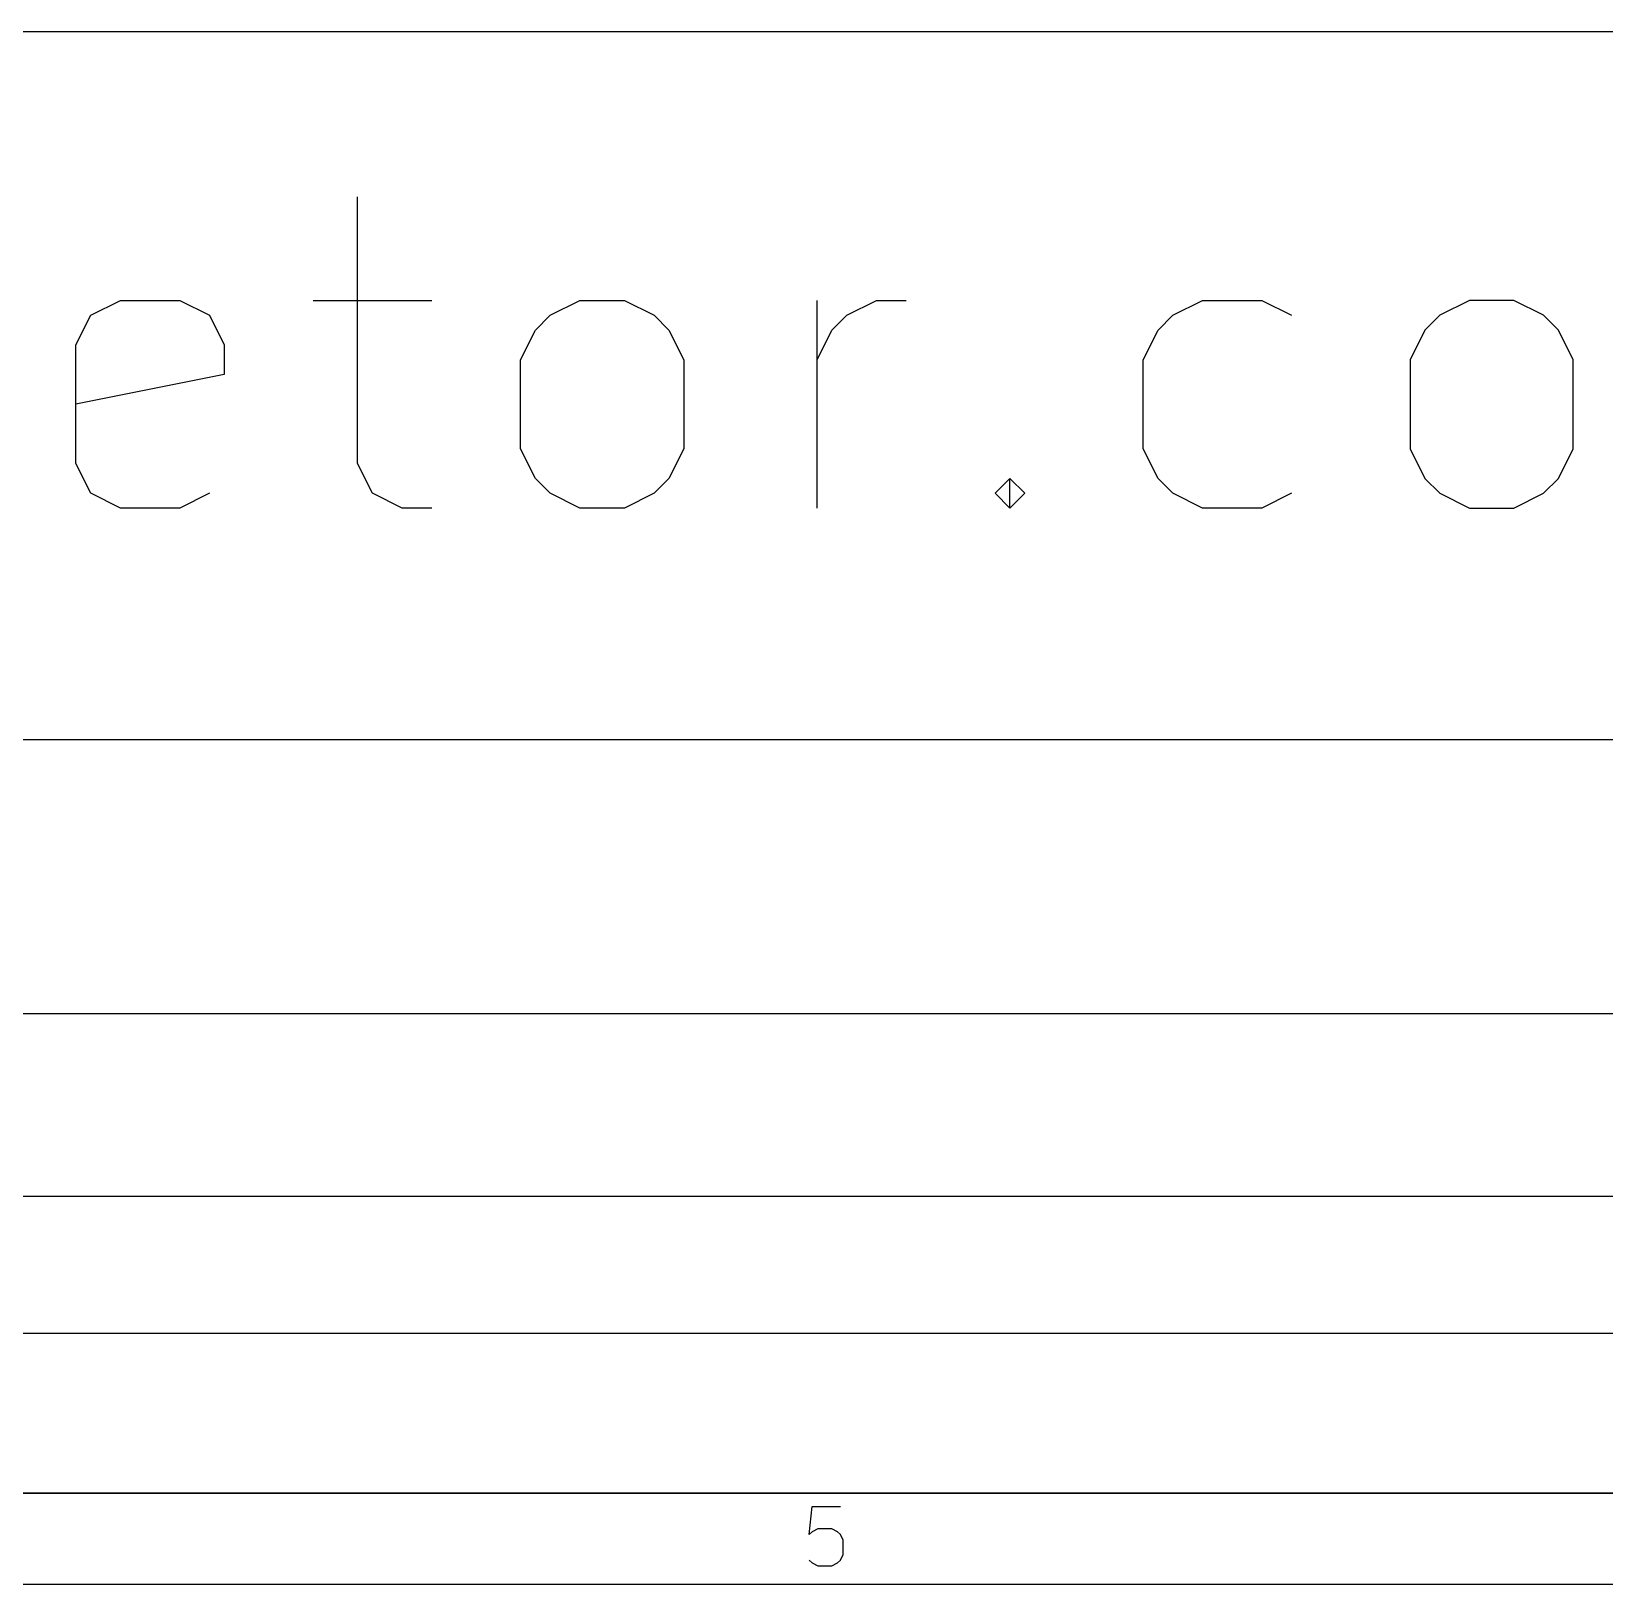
# Model space of a CAD drawing. Extents: x -125 to 152, y -90 to 100.
# Drawn here: x 83.04 to 117.47, y -90.26 to -56.26 of the extents above; entities that cross this region are included whole.
import ezdxf

# ---------------------------------------------------------------- set-up
doc = ezdxf.new("R2010")
doc.units = 0

msp = doc.modelspace()

# ---------------------------------------------------------------- linework, layer by layer
for p, q in [((41.743, -56.258), (149.744, -56.258)), ((90.176, -65.717), (90.176, -59.876)), ((84.335, -62.472), (84.984, -62.147)), ((84.984, -62.147), (86.282, -62.147)), ((86.282, -62.147), (86.931, -62.472)), ((89.203, -62.147), (91.799, -62.147)), ((94.395, -62.472), (95.044, -62.147)), ((95.044, -62.147), (96.018, -62.147)), ((96.018, -62.147), (96.667, -62.472)), ((100.237, -66.691), (100.237, -62.147)), ((100.886, -62.472), (101.535, -62.147)), ((101.535, -62.147), (102.184, -62.147)), ((108.025, -62.472), (108.674, -62.147)), ((108.674, -62.147), (109.972, -62.147)), ((109.972, -62.147), (110.621, -62.472)), ((114.515, -62.147), (113.867, -62.472)), ((115.489, -62.147), (114.515, -62.147)), ((116.138, -62.472), (115.489, -62.147)), ((84.01, -63.121), (84.335, -62.472)), ((86.931, -62.472), (87.255, -63.121)), ((94.071, -62.796), (94.395, -62.472)), ((96.667, -62.472), (96.991, -62.796)), ((100.561, -62.796), (100.886, -62.472)), ((107.701, -62.796), (108.025, -62.472)), ((113.867, -62.472), (113.542, -62.796)), ((116.463, -62.796), (116.138, -62.472)), ((93.746, -63.446), (94.071, -62.796)), ((96.991, -62.796), (97.316, -63.446)), ((100.237, -63.446), (100.561, -62.796)), ((107.376, -63.446), (107.701, -62.796)), ((113.542, -62.796), (113.217, -63.446)), ((113.542, -62.796), (113.542, -62.796)), ((116.787, -63.446), (116.463, -62.796)), ((84.01, -65.717), (84.01, -63.121)), ((87.255, -63.121), (87.255, -63.77)), ((93.746, -65.393), (93.746, -63.446)), ((97.316, -63.446), (97.316, -65.393)), ((107.376, -65.393), (107.376, -63.446)), ((113.217, -63.446), (113.217, -65.393)), ((116.787, -65.393), (116.787, -63.446)), ((87.255, -63.77), (84.01, -64.419)), ((94.071, -66.042), (93.746, -65.393)), ((97.316, -65.393), (96.991, -66.042)), ((107.701, -66.042), (107.376, -65.393)), ((113.217, -65.393), (113.542, -66.042)), ((116.463, -66.042), (116.787, -65.393)), ((84.335, -66.366), (84.01, -65.717)), ((90.501, -66.366), (90.176, -65.717)), ((94.395, -66.366), (94.071, -66.042)), ((94.071, -66.042), (94.071, -66.042)), ((96.991, -66.042), (96.667, -66.366)), ((104.131, -66.366), (104.455, -66.042)), ((104.455, -66.691), (104.455, -66.042)), ((104.455, -66.042), (104.78, -66.366)), ((108.025, -66.366), (107.701, -66.042)), ((113.542, -66.042), (113.867, -66.366)), ((116.138, -66.366), (116.463, -66.042)), ((84.984, -66.691), (84.335, -66.366)), ((86.931, -66.366), (86.282, -66.691)), ((91.15, -66.691), (90.501, -66.366)), ((95.044, -66.691), (94.395, -66.366)), ((96.667, -66.366), (96.018, -66.691)), ((104.455, -66.691), (104.131, -66.366)), ((104.78, -66.366), (104.455, -66.691)), ((104.78, -66.366), (104.78, -66.366)), ((108.674, -66.691), (108.025, -66.366)), ((110.621, -66.366), (109.972, -66.691)), ((113.867, -66.366), (114.515, -66.691)), ((115.489, -66.691), (116.138, -66.366)), ((86.282, -66.691), (84.984, -66.691)), ((91.799, -66.691), (91.15, -66.691)), ((96.018, -66.691), (95.044, -66.691)), ((109.972, -66.691), (108.674, -66.691)), ((114.515, -66.691), (115.489, -66.691)), ((41.743, -71.758), (149.744, -71.758)), ((41.743, -77.758), (149.744, -77.758)), ((41.743, -81.758), (149.744, -81.758)), ((41.743, -84.758), (149.744, -84.758)), ((-123.258, -88.258), (149.744, -88.258)), ((149.744, -88.258), (41.743, -88.258)), ((100.064, -89.165), (100.126, -88.547)), ((100.126, -88.547), (100.745, -88.547)), ((100.126, -89.104), (100.064, -89.165)), ((100.25, -89.041), (100.126, -89.104)), ((100.559, -89.041), (100.25, -89.041)), ((100.683, -89.104), (100.559, -89.041)), ((100.745, -89.165), (100.683, -89.104)), ((100.807, -89.289), (100.745, -89.165)), ((100.807, -89.599), (100.807, -89.289)), ((100.064, -89.723), (100.126, -89.784)), ((100.126, -89.784), (100.25, -89.847)), ((100.25, -89.847), (100.559, -89.847)), ((100.559, -89.847), (100.683, -89.784)), ((100.683, -89.784), (100.745, -89.723)), ((100.745, -89.723), (100.807, -89.599)), ((151.744, -90.258), (-125.258, -90.258))]:
    msp.add_line(p, q)

doc.saveas('drawing.dxf')
